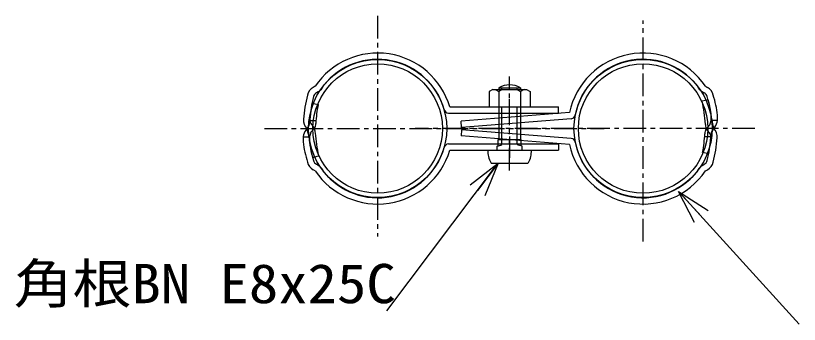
# Model space of a CAD drawing. Units: millimetres, scale not verified. Extents: x -5021 to 5021, y -4266 to 4266.
# Drawn here: x 1802 to 2667, y -1109 to -769 of the extents above; entities that cross this region are included whole.
import ezdxf
from ezdxf.enums import TextEntityAlignment as Align

# ---------------------------------------------------------------- set-up
doc = ezdxf.new("R2010")
doc.units = ezdxf.units.MM
doc.header["$LTSCALE"] = 20
doc.linetypes.add('USER1', pattern=[2, 1.25, -0.25, 0.25, -0.25])
for name, color, linetype, lineweight in [('0-1_0', 7, 'Continuous', 25), ('0-5_center', 2, 'USER1', 25), ('0-B_10', 4, 'Continuous', 25), ('0-C_CENTLN-L', 2, 'USER1', 25)]:
    doc.layers.add(name, color=color, linetype=linetype, lineweight=lineweight)
doc.styles.add('ＭＳ ゴシック', font='')
doc.styles.get('ＭＳ ゴシック').set_extended_font_data('MS Gothic')

# ---------------------------------------------------------------- blocks, each defined once
blk = doc.blocks.new('_Open30')
at = {"layer": '0-1_0', "color": 2}
blk.add_line((0, 0), (-20, 0), dxfattribs=at)
blk.add_lwpolyline([(-20, 5.36), (0, 0), (-20, -5.36)], dxfattribs=at)

msp = doc.modelspace()

# ---------------------------------------------------------------- linework, layer by layer
at = {"layer": '0-1_0'}
for p, q in [((2132.98, -846.46), (2130.85, -847.69)), ((2563.6, -846.46), (2565.73, -847.69)), ((2136.24, -852.54), (2134.3, -853.66)), ((2328.82, -849.92), (2366.14, -849.92)), ((2331.58, -849.92), (2335.48, -852.17)), ((2335.48, -848.04), (2335.48, -849.92)), ((2335.48, -848.04), (2359.48, -848.04)), ((2339.38, -849.92), (2335.48, -852.17)), ((2335.48, -852.17), (2335.48, -869.2)), ((2339.08, -849.92), (2339.08, -848.04)), ((2355.58, -849.92), (2359.48, -852.17)), ((2355.88, -849.92), (2355.88, -848.04)), ((2359.48, -848.04), (2359.48, -849.92)), ((2363.38, -849.92), (2359.48, -852.17)), ((2359.48, -852.17), (2359.48, -869.2)), ((2560.33, -852.54), (2562.28, -853.66)), ((2566.65, -861.3), (2559.99, -863.09)), ((2129.4, -865.19), (2136.15, -866.62)), ((2281.48, -869.2), (2401.48, -869.2)), ((2401.48, -876.1), (2401.48, -869.2)), ((2279.96, -876.1), (2401.48, -876.1)), ((2413.48, -875.52), (2293.84, -884.93)), ((2128.97, -888.65), (2129.61, -889.3)), ((2294.38, -891.81), (2293.84, -884.93)), ((2415.52, -882.28), (2294.38, -891.81)), ((2568.36, -889.11), (2567.75, -889.79)), ((2124.09, -892.4), (2124.73, -891.75)), ((2128.22, -897.13), (2128.83, -896.45)), ((2294.38, -894.43), (2293.84, -901.31)), ((2415.52, -903.96), (2294.38, -894.43)), ((2567.61, -897.59), (2566.96, -896.94)), ((2572.49, -893.85), (2571.84, -894.49)), ((2413.48, -910.72), (2293.84, -901.31)), ((2279.96, -910.14), (2401.48, -910.14)), ((2401.48, -910.14), (2401.48, -917.04)), ((2129.92, -924.94), (2136.59, -923.15)), ((2281.48, -917.04), (2401.48, -917.04)), ((2323.48, -917.04), (2371.48, -917.04)), ((2567.18, -921.06), (2560.43, -919.63)), ((2136.24, -933.7), (2134.3, -932.58)), ((2327.98, -931.44), (2366.98, -931.44)), ((2560.33, -933.7), (2562.28, -932.58)), ((2132.98, -939.78), (2130.85, -938.55)), ((2563.6, -939.78), (2565.73, -938.55))]:
    msp.add_line(p, q, dxfattribs=at)
at = {"layer": '0-1_0', "color": 4}
for p, q in [((2335.48, -869.2), (2335.48, -905.04)), ((2339.08, -909.95), (2339.08, -869.2)), ((2355.88, -909.95), (2355.88, -869.2)), ((2359.48, -869.2), (2359.48, -905.04)), ((2334.76, -912.26), (2334.76, -905.04)), ((2334.76, -905.04), (2360.2, -905.04)), ((2360.2, -912.26), (2360.2, -905.04)), ((2333.68, -912.54), (2337.97, -911.4)), ((2333.68, -917.04), (2333.68, -912.54))]:
    msp.add_line(p, q, dxfattribs=at)
at = {"layer": '0-1_0', "color": 3}
for p, q in [((2211.89, -1094.02), (2333.17, -933.44)), ((2667.22, -1109.02), (2535.59, -964.26))]:
    msp.add_line(p, q, dxfattribs=at)
at = {"layer": '0-1_0'}
for points in [[(2328.82, -849.92), (2324.92, -852.17), (2324.92, -869.2), (2370.04, -869.2)], [(2366.14, -849.92), (2370.04, -852.17), (2370.04, -869.2)]]:
    msp.add_lwpolyline(points, dxfattribs=at)
at = {"layer": '0-1_0', "color": 4}
msp.add_lwpolyline([(2361.28, -917.04), (2361.28, -912.54), (2356.99, -911.4)], dxfattribs=at)
at = {"layer": '0-1_0', "color": 3}
for centre, radius in [((2201.85, -893.12), 76.2), ((2494.73, -893.12), 76.2), ((2201.85, -893.12), 71.4), ((2494.73, -893.12), 71.4)]:
    msp.add_circle(centre, radius, dxfattribs=at)
at = {"layer": '0-1_0'}
for centre, radius, start, end in [((2201.85, -892.96), 83.1, 16.61866, 145.96895), ((2494.73, -892.96), 83.1, 34.03105, 167.88099), ((2201.88, -893.05), 76.28, 15.83904, 141.43179), ((2494.7, -893.05), 76.28, 38.56821, 168.66301), ((2129.34, -840.59), 13.8, 300, 339.19486), ((2347.48, -870.54), 25.5, 61.92751, 118.07249), ((2567.23, -840.59), 13.8, 200.80514, 240), ((2267.18, -892.96), 147.45, 165.56163, 176.05686), ((2137.75, -859.64), 13.8, 120, 165.56163), ((2137.75, -859.64), 6.9, 120, 165.56163), ((2558.83, -859.64), 6.9, 14.43837, 60), ((2558.83, -859.64), 13.8, 14.43837, 60), ((2464.84, -890.67), 112.75, 6.24102, 17.7988), ((2267.18, -892.96), 140.55, 165.56163, 176.05686), ((2369.57, -903.5), 194.66, 4.52123, 11.97968), ((2463.48, -890.9), 107.23, 6.23316, 17.91068), ((2430.59, -896.5), 140.55, 5.47449, 14.50547), ((2267.18, -892.96), 140.55, 168.60068, 177.63166), ((2267.18, -892.96), 133.65, 168.62961, 177.63166), ((2280.17, -871.06), 5.04, 193.4251, 267.66961), ((2414.92, -877.27), 5.04, 276.83039, 351.0749), ((2549.64, -880.78), 20.49, 336.01653, 4.27756), ((2557.52, -881.15), 19.59, 322.31807, 8.03653), ((2134.22, -883.79), 14.17, 176.09309, 221.18613), ((2119.86, -886.87), 6.9, 315, 357.63166), ((2133.85, -883.77), 6.9, 176.05686, 225), ((2119.05, -899.36), 14.59, 25.33278, 43.61265), ((2119.12, -886.86), 14.54, 334.48464, 357.70293), ((2538, -894.38), 26.37, 2.73491, 13.65639), ((2559.67, -884.93), 9.43, 299.68991, 328.97844), ((2606.44, -879.35), 36.14, 185.95148, 202.40194), ((2139.06, -905.1), 19.59, 142.31807, 188.03653), ((2138.59, -903.7), 18.38, 142.07993, 144.88864), ((2090.14, -906.9), 36.14, 5.95148, 22.40194), ((2146.93, -905.46), 20.49, 156.01653, 184.27756), ((2136.91, -901.31), 9.43, 119.68991, 148.97844), ((2158.58, -891.86), 26.37, 182.73491, 193.65639), ((2327.01, -882.74), 194.66, 184.52123, 191.97968), ((2429.4, -893.28), 133.65, 348.62961, 357.63166), ((2577.46, -899.38), 14.54, 154.48464, 177.70293), ((2577.53, -886.88), 14.59, 205.33278, 223.61265), ((2429.4, -893.28), 140.55, 348.60068, 357.63166), ((2562.73, -902.47), 6.9, 356.05686, 45), ((2576.72, -899.37), 6.9, 135, 177.63166), ((2557.99, -882.55), 18.38, 322.07993, 324.88864), ((2562.36, -902.45), 14.17, 356.09309, 41.18613), ((2231.74, -895.58), 112.75, 186.24102, 197.7988), ((2265.99, -889.74), 140.55, 185.47449, 194.50547), ((2233.1, -895.35), 107.23, 186.23316, 197.91068), ((2414.92, -908.97), 5.04, 8.9251, 83.16961), ((2429.4, -893.28), 140.55, 345.56163, 356.05686), ((2429.4, -893.28), 147.45, 345.56163, 356.05686), ((2201.88, -893.2), 76.28, 218.56821, 344.16096), ((2280.17, -915.19), 5.04, 92.33039, 166.5749), ((2494.73, -893.28), 83.1, 192.11901, 325.96895), ((2494.7, -893.2), 76.28, 191.33699, 321.43179), ((2201.85, -893.28), 83.1, 214.03105, 343.38134), ((2349.44, -918.16), 25.99, 177.54795, 208.86111), ((2345.52, -918.16), 25.99, 331.13889, 2.45205), ((2137.75, -926.6), 13.8, 194.43837, 240), ((2137.75, -926.6), 6.9, 194.43837, 240), ((2129.34, -945.65), 13.8, 20.80514, 60), ((2327.98, -929.94), 1.5, 210.22456, 270), ((2366.98, -929.94), 1.5, 270, 329.77544), ((2567.23, -945.65), 13.8, 120, 159.19486), ((2558.83, -926.6), 6.9, 300, 345.56163), ((2558.83, -926.6), 13.8, 300, 345.56163)]:
    msp.add_arc(centre, radius, start, end, dxfattribs=at)
at = {"layer": '0-1_0', "color": 4}
for centre, start, end in [((2337.58, -909.95), 285, 0), ((2357.38, -909.95), 180, 255)]:
    msp.add_arc(centre, 1.5, start, end, dxfattribs=at)
at = {"layer": '0-5_center'}
for p, q in [((2347.48, -889.53), (2347.48, -835.68)), ((2347.48, -884.51), (2347.48, -860.65)), ((2347.48, -939.34), (2347.48, -892.77)), ((2347.48, -901.73), (2347.48, -925.6))]:
    msp.add_line(p, q, dxfattribs=at)
at = {"layer": '0-B_10'}
for p, q in [((2126.95, -884.12), (2133.87, -884.12)), ((2576.89, -884.12), (2570.62, -884.12)), ((2119.69, -902.12), (2125.96, -902.12)), ((2569.62, -902.12), (2562.7, -902.12))]:
    msp.add_line(p, q, dxfattribs=at)
at = {"layer": '0-C_CENTLN-L'}
for p, q in [((2201.85, -768.65), (2201.85, -1012.24)), ((2494.73, -1017.59), (2494.73, -774)), ((2076.83, -893.12), (2451.84, -893.12)), ((2618.13, -893.12), (2243.12, -893.12))]:
    msp.add_line(p, q, dxfattribs=at)

# ---------------------------------------------------------------- block references
at = {"layer": '0-1_0', "xscale": 1.875, "yscale": 1.875}
for p, rotation in [((2334.68, -931.44), 52.93496), ((2533.91, -962.41), 132.27964)]:
    msp.add_blockref('_Open30', p, dxfattribs=dict(at, rotation=rotation))

# ---------------------------------------------------------------- texts
at = {"layer": '0-1_0', "color": 3, "style": 'ＭＳ ゴシック', "width": 1.1}
msp.add_text('角根BN E8x25C', height=43.3, dxfattribs=at).set_placement((1800.21, -1098.71), align=Align.BOTTOM_LEFT)

doc.saveas('drawing.dxf')
